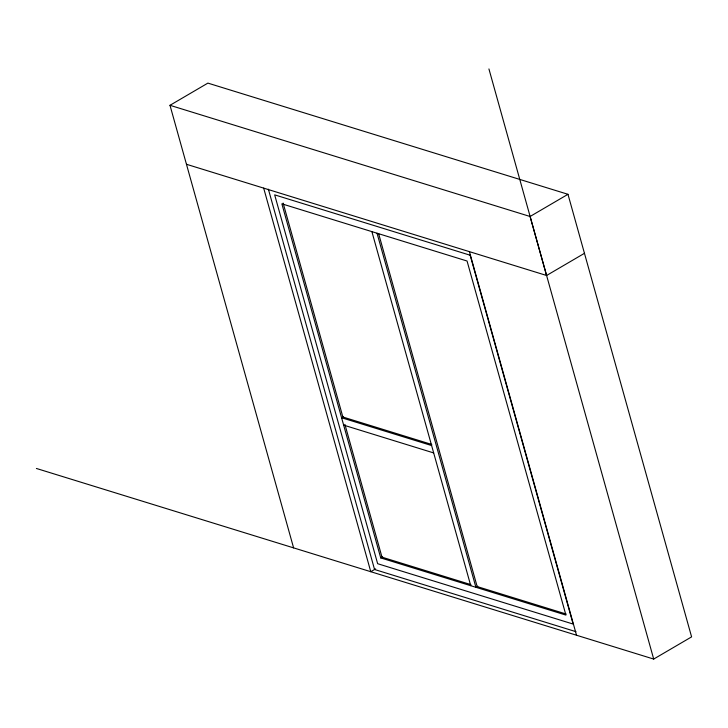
<?xml version="1.0" encoding="UTF-8"?>
<svg xmlns="http://www.w3.org/2000/svg" width="728" height="728" viewBox="0 0 728 728"><rect width="100%" height="100%" fill="white"/><g stroke="black" fill="none" stroke-linecap="round" stroke-linejoin="round"><path stroke-width="1.09" d="M293.602 547.875L169.988 105.305L207.889 83.11L567.976 194.303L691.6 636.882L653.699 659.067L36.4 468.459M169.988 105.305L530.075 216.489L567.976 194.303M186.505 164.291L546.591 275.484L584.502 253.289M343.489 416.644L341.596 417.754L431.613 445.545M380.726 557.912L565.92 615.087L467.058 261.015L281.863 203.831L380.726 557.912L382.619 556.802M375.63 568.859L370.77 571.707L263.673 188.115M477.786 586.186L475.894 587.296L377.031 233.215M431.795 444.471L342.861 417.007L283.128 203.085M343.652 425.125L433.679 452.925M470.925 584.63L381.991 557.166L344.917 424.388M566.093 614.013L477.159 586.559L378.606 233.57M575.994 631.686L374.556 569.487L268.377 189.18M530.075 216.489L546.591 275.484M488.925 68.933L653.699 659.067M469.433 251.651L576.53 635.244M371.89 231.622L470.752 585.703M470.142 255.219L274.665 194.858L377.641 563.7L573.118 624.06L470.142 255.219"/></g></svg>
